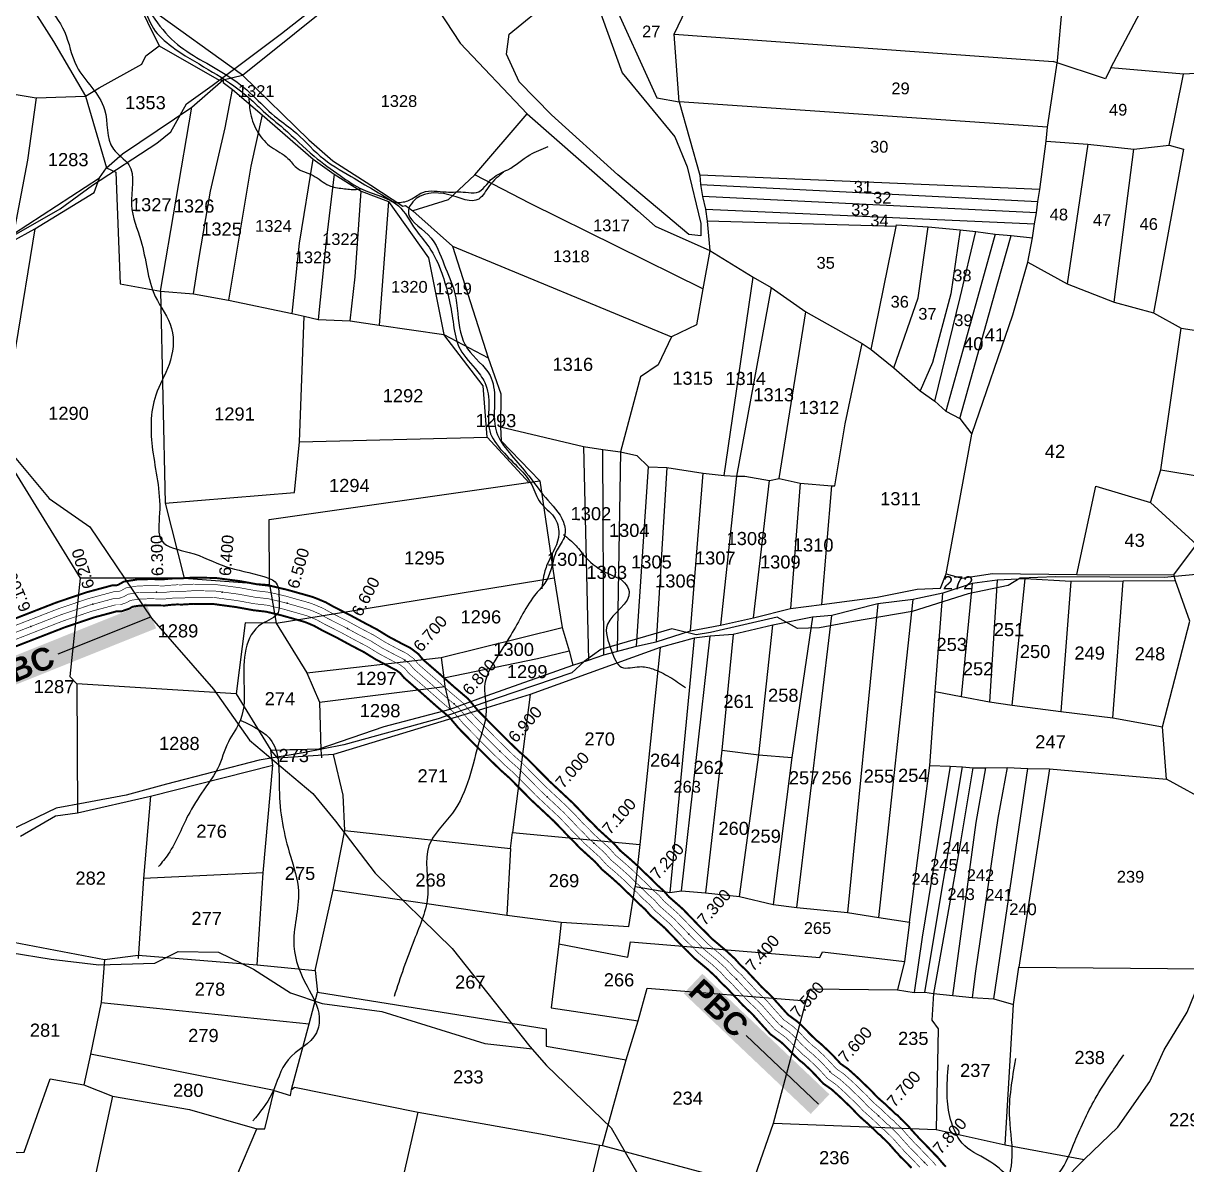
# Model space of a CAD drawing. Header units: inches. Extents: x 177544 to 239871, y 1610424 to 1630335.
# Drawn here: x 182886 to 184664, y 1617091 to 1618835 of the extents above; entities that cross this region are included whole.
import ezdxf
from ezdxf.enums import TextEntityAlignment as Align

# ---------------------------------------------------------------- set-up
doc = ezdxf.new("R2010")
doc.units = ezdxf.units.IN
doc.header["$MEASUREMENT"] = 0
doc.linetypes.add('HIDDEN2', pattern=[0.1875, 0.125, -0.0625])
for name, color, linetype in [('CANAL1', 7, 'Continuous'), ('CSMark', 72, 'Continuous'), ('HILLS', 3, 'Continuous'), ('PLOT', 7, 'Continuous'), ('PLOT NO', 7, 'Continuous'), ('ROAD', 1, 'Continuous'), ('STREAM', 4, 'Continuous'), ('text2', 7, 'Continuous'), ('Title', 7, 'Continuous')]:
    doc.layers.add(name, color=color, linetype=linetype)
doc.styles.get("Standard").update_dxf_attribs({"font": 'arial.ttf'})
doc.dimstyles.get("Standard").update_dxf_attribs({"dimtxt": 0.18, "dimasz": 0.18, "dimexe": 0.18, "dimexo": 0.0625, "dimgap": 0.09, "dimtad": 0, "dimtih": 1, "dimtoh": 1, "dimdec": 4, "dimzin": 0, "dimdsep": 46, "dimtxsty": 'Standard', "dimcen": 0.09, "dimadec": 0, "dimazin": 0, "dimtfac": 1, "dimtdec": 4, "dimtofl": 0, "dimtmove": 0, "dimatfit": 3, "dimfxl": 1, "dimtolj": 1, "dimtzin": 0, "dimarcsym": 0})

# ---------------------------------------------------------------- blocks, each defined once
blk = doc.blocks.new('8888')
at = {"layer": 'Title', "color": 5, "insert": (195105.1, 1605625), "char_height": 23, "width": 173.819, "attachment_point": 1, "rotation": 320.8039, "bg_fill": 1, "box_fill_scale": 1.1, "bg_fill_color": 7, "bg_fill_true_color": 16777215, "bg_fill_transparency": 0}
blk.add_mtext('{\\fArial|b1|i0|c0|p34;\\C1;PBC}', dxfattribs=at)
at = {"layer": 'Title', "color": 1}
blk.add_leader([(195232.7, 1605504.6), (195154, 1605569)], dimstyle='Standard', override={"dimtxt": 5, "dimasz": 50, "dimgap": 0.09, "dimtad": 0, "dimzin": 2}, dxfattribs=at)

msp = doc.modelspace()

# ---------------------------------------------------------------- linework, layer by layer
at = {"layer": 'CANAL1', "color": 200, "const_width": 3}
for points in [[(182858.9, 1617920), (182935.7, 1617949.9), (182982.1, 1617965.6), (183000.2, 1617970.5), (183011, 1617973.4), (183022.5, 1617976.5), (183028.6, 1617976.5), (183030.8, 1617977.2), (183039.3, 1617982), (183059.4, 1617985.2), (183078.9, 1617985.8), (183099.9, 1617985.5), (183105.3, 1617986.1), (183111.7, 1617986.6), (183119.8, 1617987.1), (183127.3, 1617987), (183145.1, 1617988.1), (183179.3, 1617987.6), (183216.9, 1617982.7), (183242.9, 1617977.9), (183263.8, 1617975.5), (183289.7, 1617969.3), (183300.7, 1617966.2), (183320.3, 1617960.7), (183328.2, 1617958.4), (183334.9, 1617955.8), (183348, 1617950.3), (183359.9, 1617943.6), (183385.5, 1617930.6), (183405.4, 1617919.8), (183426.7, 1617908.6), (183443.7, 1617898.1), (183464.6, 1617887), (183476.9, 1617880.8), (183489.5, 1617871.4), (183496.5, 1617862.9), (183521.8, 1617841), (183544.6, 1617820.7), (183565.3, 1617803.2), (183580.8, 1617784.7), (183618.4, 1617746.7), (183641.8, 1617723.8), (183655.6, 1617711.6), (183690.5, 1617676.4), (183724.6, 1617644.6), (183737.8, 1617631.1), (183747.2, 1617620.8), (183757.1, 1617611.1), (183764, 1617603.9), (183788.1, 1617582.1), (183798.2, 1617570.8), (183811.2, 1617559.7), (183824.5, 1617547.8), (183835.6, 1617536.9), (183845, 1617528.2), (183853.6, 1617519.2), (183864.5, 1617509.5), (183872.6, 1617500.1), (183877.2, 1617496.2), (183889.9, 1617485.1), (183894.4, 1617481), (183919.2, 1617455.3), (183930.3, 1617444.5), (183938, 1617436.4), (183958.1, 1617419.6), (183973.4, 1617405.6), (183981, 1617397), (183991.2, 1617387.5), (183996.5, 1617381.5), (184007.6, 1617369.9), (184014, 1617362.8), (184028.7, 1617349), (184042.8, 1617333.2), (184054.6, 1617320.1), (184069.6, 1617309.1), (184079.6, 1617299.6), (184088.3, 1617290.5), (184097.7, 1617281.4), (184104.3, 1617276), (184115.7, 1617265.4), (184125.2, 1617255.8), (184135, 1617245.2), (184146.4, 1617237.2), (184160.3, 1617224.7), (184178.7, 1617207), (184183, 1617202.7), (184190.1, 1617195.1), (184195.3, 1617190.3), (184203.6, 1617183.2), (184210, 1617177), (184216, 1617171.4), (184218.5, 1617168.8), (184222.4, 1617166.2), (184227.2, 1617160.9), (184230.6, 1617157.8), (184238.1, 1617150.3), (184243.8, 1617143.7), (184248, 1617139), (184251.9, 1617134.9), (184255.3, 1617130.9), (184258.3, 1617128.1), (184264.7, 1617121.5), (184272.3, 1617113.6), (184277.6, 1617108), (184282.9, 1617102.7), (184288.5, 1617096), (184292.8, 1617091.1), (184296, 1617087.8)], [(182874, 1617883), (182949.4, 1617912.3), (182993.7, 1617927.3), (183010.6, 1617931.8), (183021.4, 1617934.7), (183027.8, 1617936.5), (183035.5, 1617936.5), (183047.4, 1617940.6), (183052.7, 1617943.6), (183063.2, 1617945.3), (183079.1, 1617945.8), (183102.1, 1617945.4), (183109.3, 1617946.3), (183114.3, 1617946.7), (183120.6, 1617947.1), (183128.2, 1617946.9), (183146.1, 1617948), (183176.4, 1617947.7), (183210.7, 1617943.1), (183237, 1617938.3), (183256.8, 1617936), (183279.6, 1617930.6), (183289.9, 1617927.7), (183309.3, 1617922.2), (183315.5, 1617920.4), (183320, 1617918.7), (183330.3, 1617914.3), (183341.1, 1617908.3), (183366.9, 1617895.2), (183386.6, 1617884.5), (183406.9, 1617873.9), (183423.8, 1617863.4), (183446.1, 1617851.5), (183455.8, 1617846.6), (183461.7, 1617842.2), (183467.8, 1617834.9), (183495.4, 1617810.9), (183518.4, 1617790.5), (183536.8, 1617774.9), (183551.2, 1617757.8), (183590.2, 1617718.3), (183614.6, 1617694.5), (183628.1, 1617682.5), (183662.6, 1617647.7), (183696.6, 1617616), (183708.8, 1617603.5), (183718.5, 1617593), (183728.6, 1617583.1), (183736, 1617575.2), (183759.7, 1617553.8), (183770.2, 1617542.1), (183784.9, 1617529.6), (183797.1, 1617518.6), (183808, 1617507.9), (183817, 1617499.6), (183825.8, 1617490.4), (183836, 1617481.3), (183844.5, 1617471.6), (183851, 1617466), (183863.2, 1617455.3), (183866.6, 1617452.2), (183890.8, 1617427.1), (183901.8, 1617416.3), (183910.7, 1617407.1), (183931.8, 1617389.5), (183944.8, 1617377.5), (183952.4, 1617369), (183962.5, 1617359.6), (183967.1, 1617354.4), (183978.3, 1617342.6), (183985.5, 1617334.7), (184000, 1617321.1), (184013, 1617306.5), (184027.7, 1617290.3), (184043.9, 1617278.3), (184051.4, 1617271.3), (184059.8, 1617262.4), (184071.2, 1617251.3), (184078.1, 1617245.8), (184087.7, 1617236.8), (184096.2, 1617228.2), (184108.5, 1617214.9), (184121.5, 1617205.8), (184133, 1617195.4), (184150.8, 1617178.4), (184154.3, 1617174.8), (184161.9, 1617166.7), (184168.6, 1617160.5), (184176.6, 1617153.6), (184182.5, 1617148), (184188, 1617142.8), (184192.6, 1617138.1), (184195.8, 1617135.9), (184199.1, 1617132.3), (184203.2, 1617128.7), (184208.7, 1617123.1), (184213.7, 1617117.4), (184218.6, 1617111.8), (184222.1, 1617108.2), (184226.4, 1617103), (184230.5, 1617099.3), (184235.9, 1617093.8), (184243.4, 1617086)]]:
    msp.add_lwpolyline(points, dxfattribs=at)
at = {"layer": 'CANAL1', "color": 5, "const_width": 1}
for points in [[(182862.7, 1617910.8), (182939.1, 1617940.5), (182985, 1617956), (183002.8, 1617960.8), (183013.6, 1617963.7), (183023.8, 1617966.5), (183030.4, 1617966.5), (183034.9, 1617968.1), (183042.6, 1617972.4), (183060.3, 1617975.3), (183078.9, 1617975.8), (183100.5, 1617975.4), (183106.3, 1617976.2), (183112.3, 1617976.6), (183120, 1617977.1), (183127.6, 1617977), (183145.4, 1617978.1), (183178.6, 1617977.6), (183215.4, 1617972.8), (183241.4, 1617968), (183262, 1617965.6), (183287.1, 1617959.7), (183298, 1617956.6), (183317.5, 1617951.1), (183325, 1617948.9), (183331.2, 1617946.5), (183343.6, 1617941.3), (183355.2, 1617934.8), (183380.9, 1617921.8), (183400.7, 1617910.9), (183421.8, 1617899.9), (183438.7, 1617889.4), (183459.9, 1617878.1), (183471.6, 1617872.2), (183482.6, 1617864.1), (183489.3, 1617855.9), (183515.2, 1617833.4), (183538, 1617813.2), (183558.1, 1617796.1), (183573.4, 1617778), (183611.3, 1617739.6), (183635, 1617716.5), (183648.7, 1617704.3), (183683.5, 1617669.2), (183717.6, 1617637.4), (183730.5, 1617624.2), (183740, 1617613.9), (183750, 1617604.1), (183757, 1617596.7), (183781, 1617575), (183791.2, 1617563.6), (183804.6, 1617552.1), (183817.6, 1617540.5), (183828.7, 1617529.6), (183838, 1617521), (183846.7, 1617512), (183857.4, 1617502.4), (183865.6, 1617493), (183870.7, 1617488.7), (183883.2, 1617477.6), (183887.4, 1617473.8), (183912.1, 1617448.2), (183923.2, 1617437.4), (183931.2, 1617429.1), (183951.5, 1617412), (183966.3, 1617398.6), (183973.9, 1617390), (183984, 1617380.5), (183989.2, 1617374.7), (184000.3, 1617363.1), (184006.9, 1617355.8), (184021.6, 1617342.1), (184035.3, 1617326.5), (184047.9, 1617312.6), (184063.2, 1617301.4), (184072.6, 1617292.5), (184081.2, 1617283.4), (184091, 1617273.9), (184097.8, 1617268.5), (184108.7, 1617258.3), (184117.9, 1617248.9), (184128.3, 1617237.7), (184140.2, 1617229.3), (184153.5, 1617217.4), (184171.7, 1617199.8), (184175.8, 1617195.8), (184183.1, 1617188), (184188.7, 1617182.9), (184196.9, 1617175.8), (184203.1, 1617169.8), (184209, 1617164.3), (184212, 1617161.2), (184215.7, 1617158.6), (184220.1, 1617153.7), (184223.8, 1617150.5), (184230.7, 1617143.5), (184236.2, 1617137.1), (184240.7, 1617132.2), (184244.5, 1617128.2), (184248.1, 1617123.9), (184251.4, 1617120.9), (184257.5, 1617114.6), (184265.1, 1617106.7), (184270.4, 1617101.1), (184275.6, 1617096), (184280.9, 1617089.5)], [(182870.2, 1617892.2), (182946, 1617921.7), (182990.8, 1617936.9), (183008, 1617941.5), (183018.8, 1617944.4), (183026.5, 1617946.5), (183033.8, 1617946.5), (183043.2, 1617949.8), (183049.3, 1617953.2), (183062.2, 1617955.3), (183079.1, 1617955.8), (183101.6, 1617955.4), (183108.3, 1617956.3), (183113.7, 1617956.7), (183120.4, 1617957.1), (183128, 1617956.9), (183145.8, 1617958), (183177.2, 1617957.7), (183212.2, 1617953), (183238.5, 1617948.2), (183258.6, 1617945.9), (183282.1, 1617940.3), (183292.6, 1617937.3), (183312, 1617931.8), (183318.7, 1617929.9), (183323.8, 1617928), (183334.7, 1617923.3), (183345.8, 1617917.1), (183371.5, 1617904.1), (183391.3, 1617893.3), (183411.8, 1617882.6), (183428.8, 1617872.1), (183450.7, 1617860.4), (183461.1, 1617855.2), (183468.7, 1617849.5), (183474.9, 1617841.9), (183502, 1617818.4), (183524.9, 1617798.1), (183543.9, 1617782), (183558.6, 1617764.5), (183597.2, 1617725.4), (183621.4, 1617701.8), (183635, 1617689.8), (183669.6, 1617654.9), (183703.6, 1617623.1), (183716, 1617610.4), (183725.7, 1617599.9), (183735.7, 1617590.1), (183743, 1617582.4), (183766.8, 1617560.9), (183777.2, 1617549.3), (183791.4, 1617537.1), (183803.9, 1617525.9), (183814.9, 1617515.1), (183824, 1617506.7), (183832.8, 1617497.6), (183843.1, 1617488.3), (183851.5, 1617478.7), (183857.6, 1617473.6), (183869.8, 1617462.7), (183873.5, 1617459.4), (183897.9, 1617434.1), (183909, 1617423.3), (183917.5, 1617414.4), (183938.4, 1617397), (183952, 1617384.5), (183959.5, 1617376), (183969.7, 1617366.6), (183974.4, 1617361.2), (183985.6, 1617349.4), (183992.6, 1617341.7), (184007.2, 1617328.1), (184020.4, 1617313.1), (184034.4, 1617297.7), (184050.3, 1617286), (184058.5, 1617278.4), (184066.9, 1617269.4), (184077.8, 1617258.9), (184084.7, 1617253.3), (184094.7, 1617243.9), (184103.5, 1617235.1), (184115.1, 1617222.5), (184127.7, 1617213.6), (184139.8, 1617202.7), (184157.7, 1617185.5), (184161.5, 1617181.8), (184169, 1617173.8), (184175.3, 1617168), (184183.4, 1617161), (184189.4, 1617155.2), (184195, 1617150), (184199.1, 1617145.8), (184202.5, 1617143.5), (184206.1, 1617139.5), (184210.1, 1617136), (184216.1, 1617129.9), (184221.2, 1617124), (184226, 1617118.6), (184229.6, 1617114.9), (184233.6, 1617110), (184237.5, 1617106.5), (184243.1, 1617100.7), (184250.6, 1617092.9), (184256.1, 1617087.1)]]:
    msp.add_lwpolyline(points, dxfattribs=at)
at = {"layer": 'CANAL1', "color": 1, "linetype": 'HIDDEN2', "ltscale": 4, "const_width": 1}
msp.add_lwpolyline([(182866.4, 1617901.5), (182942.6, 1617931.1), (182987.9, 1617946.4), (183005.4, 1617951.1), (183016.2, 1617954), (183025.2, 1617956.5), (183032.1, 1617956.5), (183039.1, 1617958.9), (183046, 1617962.8), (183061.3, 1617965.3), (183079, 1617965.8), (183101, 1617965.4), (183107.3, 1617966.2), (183113, 1617966.7), (183120.2, 1617967.1), (183127.8, 1617966.9), (183145.6, 1617968.1), (183177.9, 1617967.7), (183213.8, 1617962.9), (183240, 1617958.1), (183260.3, 1617955.8), (183284.6, 1617950), (183295.3, 1617947), (183314.8, 1617941.4), (183321.8, 1617939.4), (183327.5, 1617937.3), (183339.1, 1617932.3), (183350.5, 1617925.9), (183376.2, 1617912.9), (183396, 1617902.1), (183416.8, 1617891.3), (183433.7, 1617880.8), (183455.3, 1617869.3), (183466.4, 1617863.7), (183475.6, 1617856.8), (183482.1, 1617848.9), (183508.6, 1617825.9), (183531.5, 1617805.6), (183551, 1617789.1), (183566, 1617771.3), (183604.3, 1617732.5), (183628.2, 1617709.2), (183641.9, 1617697.1), (183676.6, 1617662.1), (183710.6, 1617630.3), (183723.3, 1617617.3), (183732.8, 1617606.9), (183742.8, 1617597.1), (183750, 1617589.5), (183773.9, 1617567.9), (183784.2, 1617556.4), (183798, 1617544.6), (183810.8, 1617533.2), (183821.8, 1617522.4), (183831, 1617513.9), (183839.7, 1617504.8), (183850.3, 1617495.4), (183858.6, 1617485.9), (183864.1, 1617481.1), (183876.5, 1617470.2), (183880.5, 1617466.6), (183905, 1617441.2), (183916.1, 1617430.4), (183924.3, 1617421.8), (183944.9, 1617404.5), (183959.1, 1617391.6), (183966.7, 1617383), (183976.9, 1617373.6), (183981.8, 1617367.9), (183993, 1617356.3), (183999.8, 1617348.8), (184014.4, 1617335.1), (184027.9, 1617319.8), (184041.2, 1617305.2), (184056.7, 1617293.7), (184065.5, 1617285.5), (184074, 1617276.4), (184084.4, 1617266.4), (184091.2, 1617260.9), (184101.7, 1617251.1), (184110.7, 1617242), (184121.7, 1617230.1), (184133.9, 1617221.5), (184146.7, 1617210.1), (184164.7, 1617192.7), (184168.7, 1617188.8), (184176, 1617180.9), (184182, 1617175.4), (184190.1, 1617168.4), (184196.2, 1617162.5), (184202, 1617157.1), (184205.6, 1617153.5), (184209.1, 1617151), (184213.1, 1617146.6), (184216.9, 1617143.3), (184223.4, 1617136.7), (184228.7, 1617130.6), (184233.3, 1617125.4), (184237, 1617121.5), (184240.8, 1617116.9), (184244.4, 1617113.7), (184250.3, 1617107.6), (184257.9, 1617099.8), (184263.2, 1617094.1), (184268.2, 1617089.2)], dxfattribs=at)
at = {"layer": 'HILLS'}
for points in [[(183757.1, 1618881), (183800.9, 1618759.4), (183881.6, 1618661.9), (183900.2, 1618615.9), (183921.4, 1618529), (183921.3, 1618510.3), (183903.1, 1618512.6)], [(183903.1, 1618512.6), (183794.6, 1618603.4), (183692.8, 1618695.2), (183643.8, 1618745.7), (183624.2, 1618788.1), (183628.3, 1618818.6), (183691.8, 1618870.8)]]:
    msp.add_lwpolyline(points, dxfattribs=at)
at = {"layer": 'PLOT'}
for points in [[(183220.9, 1618755.8), (183077.6, 1618858.8), (183050.8, 1618932.1), (182998.7, 1618983.8), (182994.3, 1618989), (182954.6, 1619012.1), (182892.2, 1619032.2), (182824.7, 1619065.3), (182734.9, 1619208), (182736.2, 1619340.3), (182847.1, 1619430.3), (182884.6, 1619496.6), (182901.1, 1619528), (182899.3, 1619562.8), (182904, 1619595.8), (182900.4, 1619636.4), (182980.9, 1619806.8)], [(184296.2, 1617993.8), (184335.6, 1618207.4), (184398.4, 1618389.5), (184421.1, 1618470.2), (184428.4, 1618507.6), (184431.3, 1618528.5), (184434.4, 1618545.5), (184436.4, 1618562.7), (184439.5, 1618581.1), (184449.1, 1618655), (184451.1, 1618676.7), (184466.4, 1618777.9), (184474.2, 1618863.4), (184481.7, 1618972.3), (184513.2, 1619140.7), (184560.6, 1619323.3), (184628.4, 1619519.5), (184670.5, 1619712)], [(184548.2, 1618767.1), (184980.5, 1619583)], [(182716.2, 1619060.7), (182793.7, 1619049.3), (182821, 1619043.6), (182904.2, 1619007.8), (182974.8, 1618977.8), (183039.2, 1618910.6), (183093.2, 1618800.8), (183185.1, 1618748.5), (183191.3, 1618749)], [(182821, 1619043.6), (182821, 1619017.9), (182840.1, 1618950.8), (182931.6, 1618807.4), (182980.5, 1618723.8), (183012.6, 1618614.2), (183027.2, 1618607.5), (183033.7, 1618437.3), (183095.2, 1618425.7), (183145.7, 1618421.8), (183199, 1618412), (183296.5, 1618391.6), (183315.1, 1618387.4), (183336.5, 1618382.3), (183385.3, 1618380.3), (183429.5, 1618373.8), (183528.2, 1618359.4), (183596, 1618324.1)], [(183454.4, 1618946.5), (183520.1, 1618855.3), (183553.2, 1618805), (183655.7, 1618696.7), (183825.1, 1618548.6), (183851.4, 1618525.2), (183934.9, 1618488), (184001.2, 1618447.2), (184029, 1618431.4), (184082.1, 1618394.1), (184168, 1618345.9), (184181.5, 1618336.8), (184219.7, 1618524.8), (184220.3, 1618527.1), (184268.9, 1618524.4), (184318, 1618519.8), (184341.6, 1618516.8), (184371.2, 1618512.9), (184395.7, 1618510.7), (184428.4, 1618507.6)], [(183888.4, 1618715.2), (183880.5, 1618818.6), (183929, 1618920), (184280.8, 1618880.5), (184474.2, 1618863.4)], [(182365.2, 1618152.1), (182463.7, 1618206.3), (182552.1, 1618280.7), (182619.4, 1618336.9), (182687.2, 1618401.6), (182729.8, 1618435.6), (182806.1, 1618480.1), (182870.7, 1618513.7), (183001.8, 1618599.2), (183012.6, 1618614.2), (183037.1, 1618635.9), (183143.4, 1618706.8), (183191.3, 1618749), (183220.9, 1618755.8), (183379.8, 1618884)], [(183782.3, 1618879.6), (183853.9, 1618721.2), (183888.4, 1618715.2), (183919.7, 1618602.9), (183920.9, 1618588.8), (183923.9, 1618570.7), (183928.6, 1618551.1), (183931.2, 1618533), (183934.9, 1618488), (183924.3, 1618429.3), (183914.6, 1618374.5), (183876.5, 1618356.3), (183856.2, 1618313.4), (183828.9, 1618294.9), (183798.6, 1618180.1)], [(183880.5, 1618818.6), (184459.8, 1618777)], [(182806.1, 1618480.1), (182859.2, 1618729.1), (182905, 1618721.4), (182980.5, 1618723.8), (183001.6, 1618736.5), (183066.8, 1618772.9), (183072.9, 1618785.3), (183093.2, 1618800.8)], [(185193.5, 1618431.5), (185223.8, 1618506.3), (185177.8, 1618518.3), (185196.4, 1618561.2), (185099.8, 1618579.4), (185034.7, 1618587.5), (184969, 1618587.8), (184900, 1618582.8), (184837.9, 1618590), (184850, 1618731), (184854.8, 1618757.9), (184762, 1618763), (184659, 1618757.6), (184548.2, 1618767.1), (184540, 1618750.3), (184459.8, 1618777)], [(183191.3, 1618749), (183190.9, 1618744.9), (183205.3, 1618733.8), (183250.6, 1618695.4), (183328.8, 1618627.6), (183360.9, 1618604.7), (183402.2, 1618578.6), (183444, 1618562.9), (183505.2, 1618477), (183528.2, 1618359.4)], [(183220.9, 1618755.8), (183322.3, 1618656.9), (183358.9, 1618625.1), (183417, 1618587.6), (183465.6, 1618555.6), (183469.9, 1618556.8), (183481.3, 1618548.4), (183541.5, 1618494.7), (183596, 1618324.1), (183615.4, 1618268.8), (183615.2, 1618218.6), (183616, 1618197.2), (183675.4, 1618135.8), (183697.1, 1617987.8), (183709.2, 1617911.7), (183720.2, 1617876.1), (183725.4, 1617854.3)], [(184637.1, 1618648.8), (184659, 1618757.6)], [(183145.7, 1618421.8), (183154, 1618474.2), (183171.7, 1618578.9), (183194, 1618675.2), (183205.3, 1618733.8)], [(182905, 1618721.4), (182892, 1618626.1), (182870.7, 1618513.7)], [(184451.1, 1618676.7), (183888.4, 1618715.2)], [(183095.2, 1618425.7), (183143.4, 1618706.8)], [(183250.6, 1618695.4), (183233.2, 1618617.1), (183199, 1618412)], [(183924.3, 1618429.3), (183660.6, 1618560), (183575.7, 1618603.4), (183655.7, 1618696.7)], [(184449.1, 1618655), (184512.8, 1618650.5), (184583.2, 1618642.9), (184637.1, 1618648.8), (184659.3, 1618642.9), (184613.1, 1618392.5)], [(184512.8, 1618650.5), (184481.6, 1618437.3)], [(184553, 1618409.1), (184583.2, 1618642.9)], [(183296.5, 1618391.6), (183307.7, 1618499.3), (183328.8, 1618627.6)], [(182380.3, 1618158.8), (182379.3, 1618131.4), (182552.4, 1618267.3), (182622.9, 1618326.2), (182726.8, 1618424.5), (182903.4, 1618520.9), (182993.8, 1618576.5), (183001.8, 1618599.2)], [(183360.9, 1618604.7), (183348.6, 1618502.8), (183336.5, 1618382.3)], [(183575.7, 1618603.4), (183535, 1618565.2), (183481.3, 1618548.4)], [(184439.5, 1618581.1), (183919.7, 1618602.9)], [(183920.9, 1618588.8), (184436.4, 1618562.7)], [(183385.3, 1618380.3), (183393, 1618447.5), (183402.2, 1618578.6)], [(183444, 1618562.9), (183429.5, 1618373.8)], [(184434.4, 1618545.5), (183923.9, 1618570.7)], [(183928.6, 1618551.1), (184431.3, 1618528.5)], [(182903.4, 1618520.9), (182844.7, 1618164.7), (182872.3, 1618150.4), (182972.7, 1617987), (182956.6, 1617837.2), (182967.6, 1617825.6), (182968.6, 1617628.5)], [(184219.7, 1618524.8), (183931.2, 1618533)], [(184216.2, 1618308.8), (184253.7, 1618415.4), (184268.9, 1618524.4)], [(184318, 1618519.8), (184303.3, 1618421.7), (184275.6, 1618316.6), (184256.5, 1618273.6)], [(184279.3, 1618257.6), (184318, 1618416.1), (184341.6, 1618516.8)], [(184371.2, 1618512.9), (184344.3, 1618415.5), (184296.1, 1618242.4)], [(184317.3, 1618231.3), (184374.8, 1618437.1), (184395.7, 1618510.7)], [(183541.5, 1618494.7), (183876.5, 1618356.3)], [(184421.1, 1618470.2), (184481.6, 1618437.3), (184553, 1618409.1), (184613.1, 1618392.5), (184655.5, 1618369.4), (184706.3, 1618361.8), (184789, 1618330), (184783, 1618295.5)], [(183957.2, 1618144.2), (184001.2, 1618447.2)], [(184029, 1618431.4), (183975.9, 1618143.2)], [(183095.2, 1618425.7), (183102.4, 1618101.7), (183131.4, 1617987.1), (182972.7, 1617987)], [(184041.1, 1618139.5), (184082.1, 1618394.1)], [(183102.4, 1618101.7), (183300.3, 1618118.3), (183308, 1618195.4), (183315.1, 1618387.4)], [(183308, 1618195.4), (183594.8, 1618202.5), (183588.7, 1618281), (183528.2, 1618359.4)], [(184608.8, 1618102.8), (184624.4, 1618153), (184655.5, 1618369.4)], [(183615.2, 1618218.6), (183742.1, 1618188.7), (183771.7, 1618183.7), (183798.6, 1618180.1), (183823.5, 1618174.5), (183841.1, 1618157.4), (183869.1, 1618156.4), (183924.7, 1618147.5), (183957.2, 1618144.2), (183975.9, 1618143.2), (183988.8, 1618143), (184026.3, 1618136.7), (184041.1, 1618139.5), (184073.2, 1618132.4), (184121.4, 1618128.3), (184126, 1618128.1), (184142, 1618223.1), (184168, 1618345.9), (184181.5, 1618336.8), (184216.2, 1618308.8), (184256.5, 1618273.6), (184279.3, 1618257.6), (184296.1, 1618242.4), (184317.3, 1618231.3), (184335.6, 1618207.4)], [(183594.8, 1618202.5), (183658.7, 1618133.1)], [(183742.1, 1618188.7), (183749.5, 1617862.1)], [(183772.8, 1617869.9), (183771.7, 1618183.7)], [(183798.6, 1618180.1), (183793.5, 1617876)], [(183823.2, 1617883.4), (183841.1, 1618157.4)], [(183869.1, 1618156.4), (183852.8, 1617889.9)], [(183905.6, 1617906.7), (183924.7, 1618147.5)], [(184624.4, 1618153), (184754.2, 1618131.2)], [(183131.4, 1617987.1), (183261.7, 1617977.6), (183261.6, 1618076.9), (183675.4, 1618135.8)], [(183975.9, 1618143.2), (183951.4, 1617915.3)], [(184002, 1617926.8), (184026.3, 1618136.7)], [(184073.2, 1618132.4), (184058.6, 1617940.7)], [(184106.4, 1617947.2), (184121.4, 1618128.3)], [(184496, 1617992.6), (184525.1, 1618128), (184608.8, 1618102.8), (184679.1, 1618038.8)], [(182881.1, 1617593.1), (182934.9, 1617624.1), (182968.6, 1617628.5), (183080.2, 1617654.3), (183267.1, 1617701.7), (183263.9, 1617724.2), (183337.9, 1617726.4), (183437.1, 1617760.6), (183538.3, 1617787.2), (183594.5, 1617807.7), (183725.4, 1617854.3), (183749.5, 1617862.1), (183772.8, 1617869.9), (183823.2, 1617883.4), (183852.8, 1617889.9), (183905.6, 1617906.7), (183951.4, 1617915.3), (184002, 1617926.8), (184058.6, 1617940.7), (184106.4, 1617947.2), (184190.9, 1617958), (184252, 1617970.3), (184287.8, 1617972.2), (184296.2, 1617993.8), (184320.3, 1617987), (184367.1, 1617994.4), (184496, 1617992.6), (184644.4, 1617992.4), (184679.1, 1618038.8)], [(184647.1, 1617983.2), (184567.1, 1617982.7), (184487, 1617982.2), (184417.3, 1617986), (184374.5, 1617984.2), (184336.3, 1617979.2), (184291.2, 1617964.4), (184245.9, 1617954.4), (184192, 1617948.2), (184121.6, 1617930.4), (184092, 1617927.9), (184031.2, 1617915.5), (183971, 1617901.1), (183935.8, 1617898.7), (183911, 1617895.6), (183859.2, 1617881.4), (183660.2, 1617809.7), (183594.2, 1617789), (183359.7, 1617717.8), (183274.5, 1617712.3), (183263.9, 1617724.2)], [(183271.9, 1617918.3), (183697.1, 1617987.8)], [(184374.5, 1617984.2), (184362.5, 1617798.3)], [(184397.5, 1617793.2), (184417.3, 1617986)], [(184474.9, 1617065.9), (184507.1, 1617098.7), (184558.7, 1617148.2), (184607.9, 1617217.9), (184629.6, 1617266.7), (184665, 1617323.9), (184691.7, 1617390), (184718.1, 1617472.9), (184723.5, 1617603.8), (184702.2, 1617642.2), (184633.4, 1617679.9), (184627, 1617760.3), (184668.8, 1617921.3), (184647.1, 1617983.2), (184644.4, 1617992.4)], [(183261.7, 1617977.6), (183271.9, 1617918.3), (183224.6, 1617919.2), (183211.2, 1617810.3), (182967.6, 1617825.6)], [(184336.3, 1617979.2), (184319.3, 1617806.2)], [(184487, 1617982.2), (184471.5, 1617783.3)], [(184551.4, 1617773.8), (184567.1, 1617982.7)], [(184193.2, 1617468.6), (184245.9, 1617954.4)], [(184240.3, 1617461.6), (184271.3, 1617700.8), (184279.4, 1617814), (184291.2, 1617964.4)], [(184192, 1617948.2), (184145.4, 1617476.1)], [(183271.9, 1617918.3), (183319.2, 1617842.6), (183338.3, 1617798), (183340.5, 1617724.7), (183341.4, 1617712.6)], [(183980.3, 1617500.9), (184009.9, 1617717.4), (184031.2, 1617915.5)], [(184092, 1617927.9), (184060.3, 1617713), (184031.7, 1617488.6)], [(184067.9, 1617483.9), (184121.6, 1617930.4)], [(183319.2, 1617842.6), (183524.4, 1617865.8), (183709.2, 1617911.7)], [(183911, 1617895.6), (183873.8, 1617506.9)], [(183891.9, 1617509.3), (183935.8, 1617898.7)], [(183971, 1617901.1), (183953.4, 1617724.6), (183928.7, 1617506.6)], [(183859.2, 1617881.4), (183828.1, 1617580.3)], [(183524.4, 1617865.8), (183528.5, 1617834.9), (183529.8, 1617821.7), (183538.3, 1617787.2)], [(183528.5, 1617834.9), (183671.8, 1617864.6), (183720.2, 1617876.1)], [(183211.2, 1617810.3), (183263.9, 1617724.2)], [(183338.3, 1617798), (183529.8, 1617821.7)], [(183660.2, 1617809.7), (183633.4, 1617598.7)], [(184279.4, 1617814), (184319.3, 1617806.2), (184362.5, 1617798.3), (184397.5, 1617793.2), (184471.5, 1617783.3), (184551.4, 1617773.8), (184627, 1617760.3)], [(183331.6, 1617387.6), (183359.2, 1617510.9), (183376.9, 1617601.4), (183374.6, 1617655.7), (183359.7, 1617717.8)], [(183953.4, 1617724.6), (184009.9, 1617717.4), (184060.3, 1617713)], [(183243, 1617396.1), (183252.5, 1617536.8), (183267.1, 1617701.7)], [(184302.5, 1617699.9), (184259.9, 1617438.4), (184247.7, 1617354.3)], [(184271.3, 1617700.8), (184302.5, 1617699.9), (184321.5, 1617699), (184336.9, 1617697.4), (184357.2, 1617697.3), (184389.5, 1617697.7), (184421.3, 1617696.5), (184454.2, 1617696.1), (184633.4, 1617679.9)], [(184263.7, 1617354.8), (184321.5, 1617699)], [(184336.9, 1617697.4), (184316.1, 1617572.1), (184277.1, 1617352.7), (184274.6, 1617311.6), (184283.9, 1617298.5), (184281, 1617144.5)], [(184306.6, 1617349.7), (184342.3, 1617613.7), (184357.2, 1617697.3)], [(184389.5, 1617697.7), (184375.3, 1617620.7), (184341.4, 1617386.9), (184336.1, 1617346.4)], [(184369.3, 1617344.2), (184421.3, 1617696.5)], [(184454.2, 1617696.1), (184407.7, 1617392.7)], [(183080.2, 1617654.3), (183069.4, 1617528.3), (183061.3, 1617406.2)], [(183376.9, 1617601.4), (183630.2, 1617574.2), (183633.4, 1617598.7), (183828.1, 1617580.3), (183821.1, 1617515.9)], [(183630.2, 1617574.2), (183624.5, 1617472.1)], [(183252.5, 1617536.8), (183069.4, 1617528.3)], [(183359.2, 1617510.9), (183624.5, 1617472.1), (183707.9, 1617461.5), (183811.4, 1617454.8), (183821.1, 1617515.9), (183873.8, 1617506.9), (183891.9, 1617509.3), (183928.7, 1617506.6), (183980.3, 1617500.9), (184031.7, 1617488.6), (184067.9, 1617483.9), (184145.4, 1617476.1), (184193.2, 1617468.6), (184240.3, 1617461.6), (184232.6, 1617401.3), (184221.8, 1617357.9)], [(183707.9, 1617461.5), (183704.1, 1617428.6), (183692.7, 1617330.4), (183825.6, 1617310.8)], [(182870.4, 1617430.9), (183009.5, 1617404.7), (183061.3, 1617411.2), (183243, 1617396.1), (183331.6, 1617387.6), (183335.2, 1617354.8), (183684.9, 1617298.3), (183684.8, 1617271.8), (183807.3, 1617251), (183825.6, 1617310.8), (183839.4, 1617360.8), (184082.3, 1617341.3), (184088.5, 1617359.9), (184221.8, 1617357.9), (184247.7, 1617354.3), (184263.7, 1617354.8), (184277.1, 1617352.7), (184306.6, 1617349.7), (184336.1, 1617346.4), (184369.3, 1617344.2), (184399.1, 1617335.9), (184407.7, 1617392.7), (184691.7, 1617390)], [(183704.1, 1617428.6), (183809.5, 1617408.3), (183814, 1617431.4), (184103.4, 1617407.4), (184107.2, 1617416.1), (184232.6, 1617401.3)], [(183009.5, 1617404.7), (183004.6, 1617338.6), (182988.5, 1617259.8), (182977.9, 1617212.8)], [(183019, 1616548.1), (183065.1, 1616679.6), (183088.3, 1616730.9), (183097.9, 1616734.9), (183119.8, 1616803.1), (183135.8, 1616841.6), (183178.4, 1616995), (183242.5, 1617145.9), (183254.6, 1617145.9), (183269, 1617204.5), (183294, 1617196.6), (183295.5, 1617205.6), (183322.4, 1617306.1), (183335.2, 1617354.8)], [(183004.6, 1617338.6), (183322.4, 1617306.1)], [(183295.5, 1617205.6), (183300.2, 1617209.2), (183489.2, 1617171.4), (183676.2, 1617137.9), (183766.9, 1617120.9), (183771.2, 1617120.3), (183925, 1617079.2), (184004.5, 1617074), (184032.2, 1617154.4), (184082.3, 1617341.3)], [(184386.6, 1617121.5), (184399.1, 1617335.9)], [(183269, 1617204.5), (183068.7, 1617243.9), (182988.5, 1617259.8)], [(183450.5, 1617001.7), (183728.1, 1616947.5), (183736.6, 1616993.6), (183766.9, 1617120.9), (183771.2, 1617120.3), (183807.3, 1617251)], [(182659.3, 1617129.9), (182809.3, 1617123.6), (182877.1, 1617109.8), (182886.7, 1617110.2), (182926.8, 1617221.9), (182977.9, 1617212.8), (183022.1, 1617195.4), (182947.7, 1616851.7), (182829.7, 1616892.2), (182767.3, 1616906.5)], [(183022.1, 1617195.4), (183139.5, 1617175.3), (183242.5, 1617145.9)], [(183246.2, 1616800.6), (183318.5, 1617009.3), (183445.2, 1616979.6), (183450.5, 1617001.7), (183489.2, 1617171.4)], [(184032.2, 1617154.4), (184281, 1617144.5), (184386.6, 1617121.5), (184507.1, 1617098.7)]]:
    msp.add_lwpolyline(points, dxfattribs=at)
at = {"layer": 'ROAD'}
for points in [[(182356.5, 1618122.7), (182461.3, 1618199.3), (182592.1, 1618307.1), (182691.4, 1618399.2), (182720.5, 1618426.6), (182821.3, 1618482.9), (182941.7, 1618551.5), (182991.2, 1618588), (183089.9, 1618652.2), (183111.1, 1618669.1), (183134.8, 1618711.9), (183174.4, 1618740.3), (183280.1, 1618819.6), (183452.9, 1618955.7)], [(182845.6, 1618203.6), (182925.3, 1618109.2), (182987.2, 1618065.7), (183081.6, 1617925.9), (183176.2, 1617817.4), (183231.2, 1617739.6), (183328.4, 1617658), (183362.9, 1617615.8), (183423.7, 1617536.3), (183541.3, 1617421.1), (183659.8, 1617271.6), (183685.3, 1617242.6), (183784, 1617147.3), (183836.6, 1617056.1)], [(184678.5, 1617992.8), (184629.8, 1617988.2), (184463.3, 1617989.4), (184409.4, 1617987.1), (184391, 1617976.2), (184329.8, 1617963.3), (184244.6, 1617936.1), (184154.9, 1617920.9), (184102.5, 1617911.3), (184068.9, 1617910.2), (184037.8, 1617927.5), (183936.1, 1617904), (183914, 1617900.4), (183876.9, 1617909.8), (183768.3, 1617878.3), (183743.1, 1617860), (183724.2, 1617842.8), (183610, 1617804), (183519.6, 1617772.4), (183375.6, 1617732.8), (183313.3, 1617720.1), (183246, 1617709), (183104.7, 1617672.2), (183042.7, 1617655.8), (182980.3, 1617643.7), (182935.9, 1617635.9), (182864.1, 1617601.3)], [(182577.8, 1617433.8), (182604, 1617436.4), (182637.8, 1617452.2), (182675.3, 1617449.3), (182717.1, 1617428.6), (182798.9, 1617419.8), (182865.5, 1617415.1), (182928, 1617405.1), (183000.8, 1617396.1), (183086.7, 1617398.9), (183122.2, 1617416.6), (183184.2, 1617415.5), (183237.6, 1617389.9), (183294.2, 1617353.4), (183342.5, 1617337.5), (183433.6, 1617324.8), (183591.2, 1617275.9), (183664.1, 1617268.2)]]:
    msp.add_lwpolyline(points, dxfattribs=at)
at = {"layer": 'STREAM'}
for points in [[(182404.9, 1620473.9), (182424.5, 1620433.6), (182434.5, 1620375.9), (182438.7, 1620347.6), (182422.6, 1620294.2), (182398.1, 1620254.7), (182374.3, 1620195.8), (182369.4, 1620135.2), (182396.1, 1620089.7), (182443.7, 1620009.7), (182477.7, 1619939.9), (182482.9, 1619855.7), (182480.4, 1619775), (182507, 1619673.5), (182528.6, 1619617), (182558.1, 1619555.6), (182575.6, 1619516.9), (182605, 1619461.8), (182614.7, 1619424.4), (182644.6, 1619374.7), (182690.9, 1619352.2), (182721.7, 1619318.6), (182714.2, 1619251.4), (182736.7, 1619184.8), (182760.5, 1619135.7), (182804.6, 1619071.8), (182838, 1619048.5), (182890.3, 1619025.1), (182965.8, 1618995.6), (182995, 1618982.1), (183015.3, 1618959.1), (183044.3, 1618917.3), (183083.1, 1618846.8), (183116.9, 1618806.7), (183196.7, 1618756), (183236.6, 1618724.9), (183269.5, 1618693.4), (183298.2, 1618671.4), (183339.4, 1618632.4), (183386.9, 1618600.9), (183453.8, 1618561.1)], [(182635, 1619363.3), (182678.3, 1619348.9), (182703, 1619311.8), (182703.4, 1619265.1), (182718, 1619196.1), (182734.5, 1619146.5), (182753.3, 1619107.6), (182799.2, 1619049.1), (182822.4, 1618990.9), (182858.4, 1618965.5), (182886.6, 1618909.9), (182948.5, 1618822.5), (182967.2, 1618769.2), (183009.8, 1618703.7), (183023.2, 1618642.8), (183046.8, 1618619.1), (183051, 1618557.7), (183065.4, 1618503.1), (183087.4, 1618417.7), (183112.2, 1618369), (183108.3, 1618313.6), (183088.1, 1618266.9), (183083.2, 1618183.1), (183093.8, 1618086.4), (183097.2, 1618044.2), (183139.3, 1618026.6), (183194.5, 1618005.3), (183253.4, 1617989.8), (183272.3, 1617979.6), (183276.5, 1617952.9), (183275, 1617934.7), (183250.2, 1617917.3), (183222.9, 1617828.1), (183217.6, 1617770.7), (183199.3, 1617737.3), (183182.4, 1617696), (183164.8, 1617668.4), (183139.9, 1617629.3), (183107, 1617565.4), (183092.3, 1617546.6)], [(182810.7, 1619053.4), (182827.7, 1619045.2), (182864.5, 1619030.7), (182893.8, 1619018.6), (182930.6, 1619002), (182981.3, 1618980.3), (182996.8, 1618965.6), (183017.8, 1618938.9), (183045.6, 1618905.6), (183068, 1618864.8), (183084.5, 1618827.4), (183112.7, 1618799.6), (183168.3, 1618764.7), (183219.5, 1618730.5), (183234.1, 1618718.2), (183252.5, 1618701), (183283.5, 1618674.4), (183330.1, 1618632.2), (183370.1, 1618602.4), (183404.5, 1618581.2), (183458.9, 1618556.4), (183485.5, 1618519.4), (183505.8, 1618493), (183525.2, 1618453.5), (183542.6, 1618379.3), (183551, 1618342), (183576.2, 1618307.7), (183591, 1618286.2), (183597.2, 1618250), (183598.6, 1618212.2), (183617.8, 1618181.6), (183643.8, 1618154.8), (183663, 1618129.7), (183676.3, 1618102.4), (183696.8, 1618080.9), (183704.3, 1618055.4), (183687.7, 1618011.3), (183681, 1617990.5), (183678.5, 1617971.1)], [(183230.3, 1618721.1), (183232.9, 1618697.3), (183244.5, 1618668), (183265, 1618645.8), (183290.1, 1618628.7), (183303.1, 1618614.6), (183328.8, 1618602.5), (183352.9, 1618587.4), (183373.8, 1618582.7), (183394.6, 1618581.3), (183403.1, 1618582.3)], [(183453.8, 1618561.1), (183473.6, 1618564), (183496.4, 1618576.8), (183532.1, 1618577.5), (183561.7, 1618577), (183578.5, 1618576.5), (183603.1, 1618598.7), (183626.3, 1618611.5), (183659.9, 1618634.1), (183687.9, 1618646.9)], [(183619.8, 1618607.7), (183598.3, 1618587.2), (183581.9, 1618566.6), (183535.9, 1618573.2), (183481.2, 1618562.5), (183474.2, 1618549.4), (183504.4, 1618512.1), (183529, 1618466.1), (183545, 1618423.6), (183549.7, 1618391.6), (183564.6, 1618337.8), (183599.2, 1618296.8), (183606, 1618261.2), (183608.8, 1618210.5), (183628.6, 1618178.7), (183654.5, 1618148.2), (183683.7, 1618110.7), (183711.3, 1618072.8), (183713.1, 1618051.8), (183701.5, 1618030.3), (183692.5, 1618001.6), (183682.7, 1617979.5), (183669.4, 1617963.7), (183649.4, 1617933.1), (183630.7, 1617900.2), (183606.3, 1617861.1), (183591.3, 1617826.2), (183593.1, 1617783.8), (183583.2, 1617739.7), (183541.6, 1617628.1), (183505.6, 1617578.1), (183503.9, 1617504.5), (183483, 1617434.4), (183452.3, 1617347.9)], [(183711.2, 1618053.9), (183730.5, 1618036.9), (183745.3, 1618019), (183779.7, 1617994.3), (183804.8, 1617980.3), (183811.7, 1617967), (183778.5, 1617916.7), (183785, 1617876.1), (183800.3, 1617851.2), (183827.6, 1617852), (183847.7, 1617848.6), (183873.7, 1617836.1), (183897.8, 1617820.2)], [(183218.3, 1617769.9), (183265.5, 1617737.8), (183276.8, 1617665.1), (183281.7, 1617612.7), (183293.9, 1617562.5), (183306.1, 1617509), (183299.2, 1617424.7), (183319.3, 1617363.6), (183338, 1617316.3), (183333.6, 1617292.6), (183290.5, 1617251.4), (183265.5, 1617199.2), (183236.3, 1617157.8)], [(185462, 1616970.4), (185442, 1616967.7), (185423.7, 1616965.5), (185402, 1616942.7), (185392, 1616907.8), (185371.2, 1616875.4), (185356.8, 1616848), (185324.1, 1616821.6), (185302.3, 1616799.6), (185294.3, 1616779.2), (185277.7, 1616761.6), (185241.8, 1616746.7), (185220.1, 1616738.2), (185190.6, 1616742.6), (185175.6, 1616743.3), (185153.3, 1616738.8), (185145.3, 1616719.3), (185136.9, 1616685.3), (185128.4, 1616659.1), (185120.4, 1616628.8), (185104.3, 1616586), (185100.2, 1616567.6), (185093.8, 1616566.5), (185060.6, 1616601.8), (185015.1, 1616648.9), (184976.8, 1616687.1), (184932.8, 1616706.1), (184869.2, 1616720), (184830.7, 1616720.1), (184792.5, 1616731.3), (184735, 1616778), (184673.8, 1616809.8), (184599.8, 1616854.3), (184523.4, 1616891.1), (184472.6, 1616915.7), (184433.9, 1616939.1), (184432.9, 1617002.1), (184440.7, 1617047.7), (184464.4, 1617072.9), (184491.1, 1617121.6), (184524.3, 1617191.8), (184548, 1617229.7), (184567.8, 1617258.8)], [(184396.2, 1617067.5), (184364.8, 1617094.9), (184324.8, 1617119.9), (184303.2, 1617160), (184297.8, 1617197.6), (184299.9, 1617243.7)], [(184419, 1617008.1), (184393.7, 1617041.5), (184396.9, 1617096), (184393.5, 1617161.5), (184403, 1617253)]]:
    msp.add_spline(points, degree=3, dxfattribs=at)
at = {"layer": 'text2', "color": 2, "linetype": 'Continuous'}
for p in [(183189.8, 1617966.1), (183089.4, 1617965.6), (183288.7, 1617948.8), (182991.7, 1617947.5), (182897.2, 1617913.4), (183381.1, 1617910.3), (183469, 1617861.7), (183544.1, 1617795), (183614.1, 1617723), (183686.3, 1617653), (183757.9, 1617582.5), (183831.1, 1617513.7), (183902.8, 1617443.4), (183975.9, 1617374.5), (184045.4, 1617302), (184118.6, 1617233.4), (184192.8, 1617165.8), (184263.1, 1617094.2)]:
    msp.add_point(p, dxfattribs=at)

# ---------------------------------------------------------------- block references
at = {"layer": 'text2', "xscale": 1.5, "yscale": 1.5, "zscale": 1.5}
for p, rotation in [((2148545.5, 195813.9), 61.04560616120676), ((-288026.4, -762429.5), 355.7112007034499)]:
    msp.add_blockref('8888', p, dxfattribs=dict(at, rotation=rotation))

# ---------------------------------------------------------------- texts
at = {"layer": 'CSMark', "color": 1}
for s, rotation, p in [('6.300', 91.4432, (183090.8, 1617990.5, 96)), ('6.400', 85.6153, (183193.7, 1617990.7, 96)), ('6.200', 107.3693, (182986.2, 1617971.7, 96)), ('6.500', 74.209, (183297.4, 1617972.1, 96)), ('6.100', 112.5767, (182889.5, 1617937.1, 96)), ('6.600', 62.4017, (183394.3, 1617931.3, 96)), ('6.700', 48.8471, (183486.9, 1617879, 96)), ('6.800', 48.8471, (183561.9, 1617812.3, 96)), ('6.900', 48.8471, (183631.9, 1617740.3, 96)), ('7.000', 48.8471, (183704.1, 1617670.4, 96)), ('7.100', 48.8471, (183775.7, 1617599.8, 96)), ('7.200', 48.8471, (183849, 1617531.1, 96)), ('7.300', 48.8471, (183920.8, 1617460.7, 96)), ('7.400', 48.8471, (183994.8, 1617390.8, 96)), ('7.500', 48.8471, (184063.3, 1617319.3, 96)), ('7.600', 48.8471, (184136.6, 1617250.7, 96)), ('7.700', 48.8471, (184210.7, 1617183, 96)), ('7.800', 48.8471, (184281.2, 1617111.3, 96))]:
    msp.add_text(s, height=18, rotation=rotation, dxfattribs=at).set_placement(p, align=Align.MIDDLE_LEFT)
at = {"layer": 'PLOT NO'}
for s, height, p in [('27', 18, (183845.5, 1618822.7)), ('1321', 18, (183241.6, 1618731.6)), ('29', 18, (184226.6, 1618735.7)), ('1353', 20, (183072.3, 1618713.9)), ('1328', 18, (183459.8, 1618716.4)), ('49', 18, (184559.3, 1618703.1)), ('30', 18, (184194, 1618646.5)), ('1283', 20, (182954.2, 1618626.9)), ('31', 18, (184169.1, 1618585.3)), ('32', 18, (184198.7, 1618568.7)), ('1327', 20, (183081.2, 1618558)), ('1326', 20, (183146.6, 1618556)), ('33', 18, (184165.2, 1618550.4)), ('1317', 18, (183784.6, 1618526.4)), ('34', 18, (184194.4, 1618533.9)), ('48', 18, (184468.7, 1618543)), ('47', 18, (184534.6, 1618534.5)), ('46', 18, (184606.1, 1618528.5)), ('1325', 20, (183188.7, 1618520.7)), ('1324', 18, (183268, 1618525.5)), ('1322', 18, (183370.4, 1618505.4)), ('1323', 18, (183328.5, 1618477.5)), ('1318', 18, (183723.3, 1618479.1)), ('35', 18, (184112.2, 1618469.1)), ('38', 18, (184321.2, 1618449.9)), ('1320', 18, (183475.7, 1618432.5)), ('1319', 18, (183543.3, 1618429.9)), ('36', 18, (184225.4, 1618409.7)), ('37', 18, (184267.7, 1618391.2)), ('39', 18, (184322.8, 1618381.5)), ('41', 20, (184370.9, 1618359.1)), ('40', 20, (184337.8, 1618345.5)), ('1316', 20, (183725.6, 1618314.1)), ('1315', 20, (183908.8, 1618292.8)), ('1314', 20, (183989.9, 1618292.4)), ('1292', 20, (183466.1, 1618266.1)), ('1313', 20, (184032.7, 1618267.6)), ('1312', 20, (184101.9, 1618248)), ('1290', 20, (182954.7, 1618239.2)), ('1291', 20, (183208.4, 1618238.2)), ('1293', 20, (183608.2, 1618228.1)), ('42', 20, (184462.7, 1618181.1)), ('1294', 20, (183384, 1618128.9)), ('1311', 20, (184226.6, 1618108.6)), ('1302', 20, (183753.3, 1618085.8)), ('1304', 20, (183811.9, 1618060.3)), ('1308', 20, (183991.8, 1618047.8)), ('43', 20, (184584.5, 1618045.1)), ('1310', 20, (184093.1, 1618038)), ('1295', 20, (183498.8, 1618018.1)), ('1301', 20, (183717.1, 1618016.1)), ('1305', 20, (183845.8, 1618012.1)), ('1307', 20, (183943.4, 1618018.1)), ('1309', 20, (184042.8, 1618012)), ('1303', 20, (183777.5, 1617996.1)), ('1306', 20, (183882.5, 1617983)), ('272', 20, (184314.7, 1617980.2)), ('1296', 20, (183585, 1617928.2)), ('1289', 20, (183122, 1617906.8)), ('251', 20, (184392.5, 1617908.6)), ('253', 20, (184304.9, 1617886)), ('1300', 20, (183635.2, 1617878.4)), ('250', 20, (184432.3, 1617875.2)), ('249', 20, (184515.7, 1617872.8)), ('248', 20, (184608, 1617871.7)), ('1297', 20, (183425.3, 1617834.1)), ('1299', 20, (183655.8, 1617844.5)), ('252', 20, (184345.2, 1617848.8)), ('1287', 20, (182932.5, 1617821.5)), ('274', 20, (183277.8, 1617803)), ('261', 20, (183979.1, 1617799)), ('258', 20, (184047.4, 1617808.3)), ('1298', 20, (183431, 1617784.8)), ('1288', 20, (183124.1, 1617734.7)), ('270', 20, (183766.7, 1617741.5)), ('247', 20, (184455.9, 1617737.1)), ('273', 20, (183299, 1617716.2)), ('264', 20, (183867, 1617709)), ('262', 20, (183933.3, 1617698)), ('271', 20, (183511.5, 1617685.1)), ('257', 20, (184079.2, 1617682.2)), ('256', 20, (184128.8, 1617682)), ('255', 20, (184193.7, 1617684.7)), ('254', 20, (184246.1, 1617685.9)), ('263', 18, (183900.5, 1617668.5)), ('276', 20, (183173.4, 1617600.5)), ('260', 20, (183971.5, 1617604.9)), ('259', 20, (184020.3, 1617593)), ('244', 18, (184311.4, 1617575)), ('245', 18, (184293, 1617549.2)), ('275', 20, (183308.6, 1617536.1)), ('242', 18, (184348.8, 1617533.3)), ('239', 18, (184578.2, 1617531)), ('282', 20, (182988.6, 1617528.8)), ('268', 20, (183508.2, 1617525.9)), ('269', 20, (183712.1, 1617525)), ('246', 18, (184264.4, 1617527.6)), ('243', 18, (184319.2, 1617504.4)), ('241', 18, (184377.2, 1617503.2)), ('240', 18, (184413.8, 1617481.3)), ('277', 20, (183165.9, 1617467.3)), ('265', 18, (184099.7, 1617452.5)), ('267', 20, (183568.9, 1617370)), ('266', 20, (183796.3, 1617373.4)), ('278', 20, (183170.9, 1617359.2)), ('281', 20, (182918.9, 1617296.5)), ('279', 20, (183160.9, 1617288.4)), ('235', 20, (184246.1, 1617283.9)), ('238', 20, (184515.8, 1617254.7)), ('237', 20, (184340.9, 1617235)), ('233', 20, (183565.9, 1617225.1)), ('280', 20, (183137.7, 1617204.6)), ('234', 20, (183901.2, 1617192.6)), ('229', 20, (184660.3, 1617159.6)), ('236', 20, (184125.4, 1617101.6))]:
    msp.add_text(s, height=height, rotation=359.7684, dxfattribs=at).set_placement(p, align=Align.MIDDLE_CENTER)

doc.saveas('drawing.dxf')
